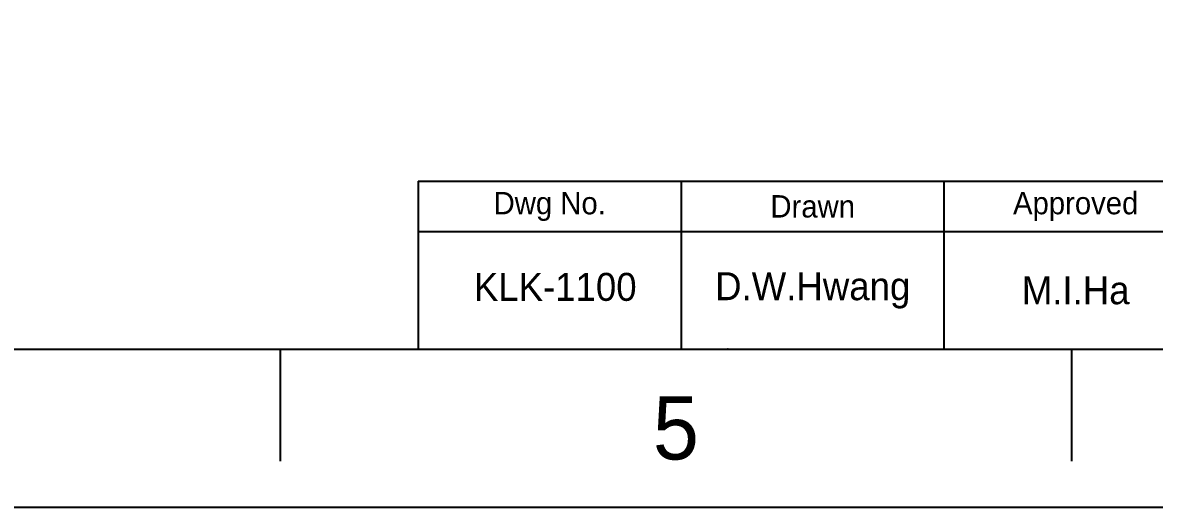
# Model space of a CAD drawing. Extents: x 9509 to 10103, y -14876 to -14456.
# Drawn here: x 9782.8 to 9883.9, y -14875.8 to -14832.5 of the extents above; entities that cross this region are included whole.
import ezdxf

# ---------------------------------------------------------------- set-up
doc = ezdxf.new("R2010")
doc.units = 0
doc.header["$MEASUREMENT"] = 0
doc.layers.get('0').update_dxf_attribs({"linetype": 'CONTINUOUS'})
doc.layers.add('FORM', color=7, linetype='CONTINUOUS')
doc.layers.add('TEXT', color=2, linetype='CONTINUOUS')
doc.styles.get("Standard").update_dxf_attribs({"font": 'Gulim.ttf'})

msp = doc.modelspace()

# ---------------------------------------------------------------- linework, layer by layer
for p, q in [((9522.972, -14861.638), (10088.629, -14861.638)), ((9805.801, -14861.638), (9805.801, -14871.638)), ((9876.508, -14861.638), (9876.508, -14871.638))]:
    msp.add_line(p, q)
msp.add_lwpolyline([(9508.831, -14455.78), (10102.77, -14455.78), (10102.77, -14875.78), (9508.831, -14875.78)], close=True)
msp.add_point((9845.801, -14861.638))
at = {"layer": 'FORM'}
for p, q in [((9818.129, -14846.638), (10088.629, -14846.638)), ((9818.129, -14846.638), (9818.129, -14861.638)), ((9841.629, -14846.638), (9841.629, -14861.638)), ((9865.129, -14861.638), (9865.129, -14846.638)), ((9888.629, -14851.138), (9818.129, -14851.138))]:
    msp.add_line(p, q, dxfattribs=at)
at = {"layer": 'TEXT'}
msp.add_point((9865.129, -14851.138), dxfattribs=at)

# ---------------------------------------------------------------- texts
at = {"insert": (9841.154, -14868.709), "char_height": 5.657, "attachment_point": 5}
msp.add_mtext_dynamic_manual_height_columns('5', width=50, gutter_width=12.5, heights=[0], dxfattribs=at)
at = {"layer": 'TEXT', "attachment_point": 5}
for s, insert, char_height in [('Dwg No.', (9829.879, -14848.888), 2), ('Approved', (9876.879, -14848.888), 2), ('Drawn', (9853.379, -14848.888), 2), ('D.W.Hwang', (9853.379, -14856.388), 2.5), ('KLK-1100', (9830.37, -14856.089), 2.5), ('M.I.Ha', (9876.879, -14856.388), 2.5)]:
    msp.add_mtext_dynamic_manual_height_columns(s, width=23.5, gutter_width=12.5, heights=[0], dxfattribs=dict(at, insert=insert, char_height=char_height))

doc.saveas('drawing.dxf')
